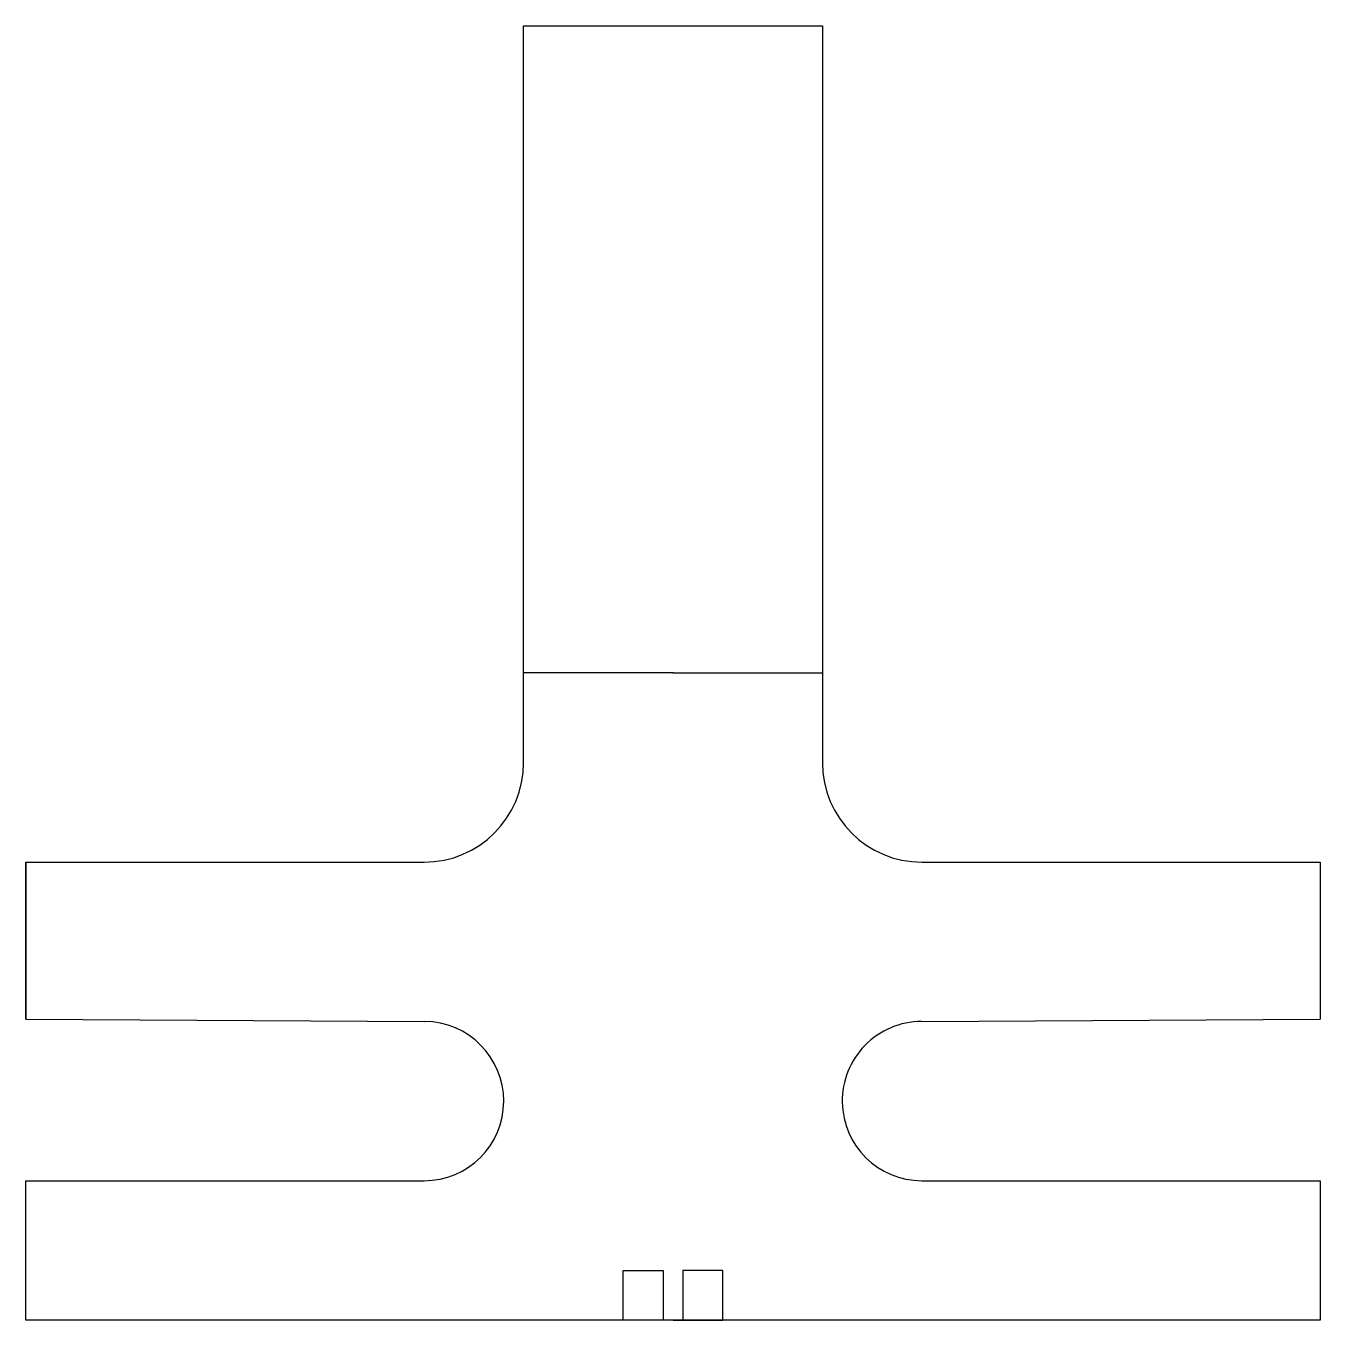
# Model space of a CAD drawing. Header units: millimetres. Extents: x -32.5 to 32.5, y -32.5 to 32.5.
import ezdxf

# ---------------------------------------------------------------- set-up
doc = ezdxf.new("R2010")
doc.units = ezdxf.units.MM
doc.header["$MEASUREMENT"] = 0
doc.layers.add('Finger Pad v2 rev 2 v1_Finger Pad v4_Sketch1', color=7, linetype='Continuous')

msp = doc.modelspace()

# ---------------------------------------------------------------- linework, layer by layer
at = {"layer": 'Finger Pad v2 rev 2 v1_Finger Pad v4_Sketch1'}
for p, q in [((-7.5, 32.5), (7.5, 32.5)), ((-7.5, 32.5), (7.5, 32.5)), ((-7.5, -4.5), (-7.5, 32.5)), ((7.5, 32.5), (7.5, -4.5)), ((0, 0), (-7.5, 0)), ((0, 0), (7.5, 0)), ((-32.5, -9.5), (-12.5, -9.5)), ((-32.5, -9.5), (-32.5, -17.389)), ((-32.5, -17.389), (-32.5, -9.5)), ((-32.5, -17.389), (-32.5, -9.5)), ((12.5, -9.5), (32.5, -9.5)), ((32.5, -9.5), (32.5, -17.389)), ((-32.5, -17.389), (-12.478, -17.5)), ((12.478, -17.5), (32.5, -17.389)), ((-32.5, -32.5), (-32.5, -25.5)), ((-32.5, -32.5), (-32.5, -25.5)), ((-32.5, -25.5), (-12.5, -25.5)), ((-32.5, -32.5), (-32.5, -25.5)), ((-12.5, -25.5), (-12.5, -25.5)), ((12.5, -25.5), (32.5, -25.5)), ((32.5, -25.5), (32.5, -32.5)), ((-2.5, -30), (-0.5, -30)), ((-2.5, -32.5), (-2.5, -30)), ((-0.5, -30), (-0.5, -32.5)), ((2.5, -30), (0.5, -30)), ((0.5, -30), (0.5, -32.5)), ((2.5, -32.5), (2.5, -30)), ((32.5, -32.5), (-32.5, -32.5)), ((7.5, -32.5), (-7.5, -32.5)), ((0, -32.5), (-2.5, -32.5)), ((0, -32.5), (-0.75, -32.5)), ((0, -32.5), (2.5, -32.5))]:
    msp.add_line(p, q, dxfattribs=at)
for centre, radius, start, end in [((-12.5, -4.5), 5, 270, 0), ((12.5, -4.5), 5, 180, 270), ((-12.5, -21.5), 4, 270.00275, 89.68125), ((12.5, -21.5), 4, 90.31872, 180.77702), ((12.5, -21.5), 4, 180.77702, 270), ((-12.5, -21.5), 4, 270.00005, 270.00275)]:
    msp.add_arc(centre, radius, start, end, dxfattribs=at)
msp.add_point((0, 0), dxfattribs=at)
msp.add_point((0, 0), dxfattribs=at)

doc.saveas('drawing.dxf')
